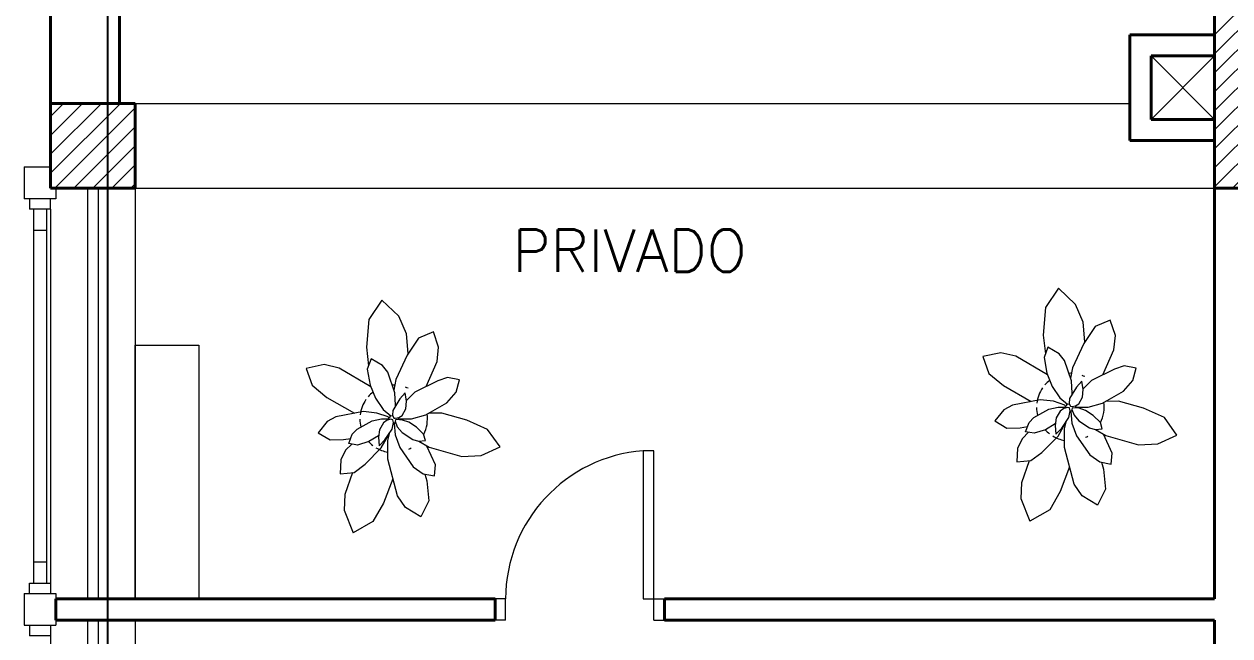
# Model space of a CAD drawing. Extents: x 1018 to 1352, y -109 to 184.
# Drawn here: x 1269.15 to 1274.84, y 122.95 to 125.84 of the extents above; entities that cross this region are included whole.
import ezdxf

# ---------------------------------------------------------------- set-up
doc = ezdxf.new("R2010")
doc.units = 0
doc.header["$LTSCALE"] = 0.5
doc.layers.get('0').update_dxf_attribs({"linetype": 'CONTINUOUS'})
doc.layers.add('Cableado', color=100, linetype='CONTINUOUS')
for name, color, linetype, lineweight in [('Carpintería', 55, 'CONTINUOUS', 20), ('Detalles .05', 243, 'CONTINUOUS', 5), ('Detalles 01', 8, 'CONTINUOUS', 9), ('Equipamiento movil', 33, 'CONTINUOUS', 9), ('Muros corte', 7, 'CONTINUOUS', 40), ('Punta 01', 6, 'CONTINUOUS', 9), ('Punta 02', 11, 'CONTINUOUS', 20), ('Tratamiento pisos', 251, 'CONTINUOUS', 9)]:
    doc.layers.add(name, color=color, linetype=linetype, lineweight=lineweight)
doc.styles.add('Texto 2 mm', font='simplex.shx', dxfattribs={"height": 0.2})

# ---------------------------------------------------------------- blocks, each defined once
blk = doc.blocks.new('Plant1')
for p, q in [((5.75, 15.65), (2.94, 14.02)), ((6.8, 12.64), (5.75, 15.65)), ((2.94, 14.02), (1.24, 11.02)), ((1.24, 11.02), (-0.18, 7.33)), ((6.67, 9.74), (6.8, 12.64)), ((-4.94, 10.5), (-5.47, 8.7)), ((-3.11, 9.8), (-4.94, 10.5)), ((-1.65, 8.27), (-3.11, 9.8)), ((4.8, 4.93), (6.67, 9.74)), ((-10.15, 7.82), (-12.56, 7.25)), ((-8.01, 7.41), (-10.15, 7.82)), ((-4.41, 5.37), (-8.01, 7.41)), ((-5.47, 8.7), (-5.1, 7.19)), ((-0.15, 4.91), (-1.65, 8.27)), ((-0.18, 7.33), (-0.36, 5.38)), ((-12.56, 7.25), (-11.81, 4.91)), ((-5.1, 7.19), (-3.73, 3.58)), ((7.53, 5.66), (4.58, 4.62)), ((9.19, 5.31), (7.53, 5.66)), ((-11.81, 4.91), (-9.42, 2.94)), ((0.25, 2.69), (-0.15, 4.91)), ((2.74, 4.3), (1.6, 3.31)), ((3.75, 4.5), (2.74, 4.3)), ((3.75, 3.45), (4.8, 4.93)), ((3.75, 3.44), (3.75, 4.5)), ((8.7, 3.64), (9.19, 5.31)), ((8.78, 3.92), (9.84, 4.12)), ((9.84, 4.12), (12.89, 4.12)), ((12.89, 4.12), (15.19, 2.69)), ((-15.39, 2.27), (-18.09, -0.04)), ((-12.63, 3.17), (-15.39, 2.27)), ((-9.66, 3.14), (-12.63, 3.17)), ((-9.42, 2.94), (-5.88, 0.9)), ((-2.48, 2.2), (-3.75, 2.12)), ((-3.75, 2.12), (-2.91, 1.21)), ((-3.73, 3.58), (-2.59, 2.19)), ((-1.34, 2), (-2.48, 2.2)), ((-0.39, 1.34), (-1.34, 2)), ((0.06, 0.81), (0.25, 2.69)), ((0.73, 2.26), (0.31, 1.31)), ((1.6, 3.31), (0.73, 2.26)), ((2.18, 1.1), (3.4, 2.61)), ((3.4, 2.61), (3.75, 3.44)), ((4.43, 0.51), (7.5, 2.24)), ((7.5, 2.24), (8.7, 3.64)), ((15.19, 2.69), (13.53, 0.5)), ((-3.93, 0.56), (-7.13, -0.21)), ((-5.88, 0.9), (-4.34, 0.46)), ((-2.06, 0.5), (-3.93, 0.56)), ((-2.91, 1.21), (-1.29, 0)), ((-1.9, 0.46), (-2.06, 0.5)), ((-0.56, -0.12), (-0.19, 0)), ((-0.12, 0.81), (-0.39, 1.34)), ((-0.19, 0), (-0.12, 0.06)), ((-0.06, 0.25), (-0.12, 0.81)), ((-0.12, 0.06), (-0.06, 0.25)), ((-0.11, 0.67), (0.06, 0.81)), ((0.31, 1.31), (0.12, 0.38)), ((0.12, 0.38), (0.19, 0.25)), ((0.19, 0.25), (0.38, 0.19)), ((0.38, 0.19), (1.25, 0.44)), ((0.47, 0.22), (0.69, 0)), ((0.69, 0), (2.44, 0)), ((1.25, 0.44), (2.18, 1.1)), ((2.44, 0), (4.43, 0.51)), ((13.53, 0.5), (11.66, -0.54)), ((-18.09, -0.04), (-15.37, -2.32)), ((-8.2, -0.91), (-9.38, -2.5)), ((-7.13, -0.21), (-8.2, -0.91)), ((-3.38, -2.45), (-1.56, -1.44)), ((-1.56, -1.44), (-0.5, -0.38)), ((-1.29, 0), (-0.56, -0.12)), ((-0.38, -0.81), (-1.12, -2.44)), ((-0.31, -0.5), (-0.59, -0.46)), ((-0.5, -0.38), (-0.5, -0.12)), ((0.06, -0.62), (-0.38, -0.81)), ((-0.26, -0.76), (-0.31, -0.5)), ((-0.19, -1.81), (-0.07, -0.68)), ((0.01, -3.25), (-0.19, -1.81)), ((0.12, -0.12), (0, -0.44)), ((0, -0.44), (0.12, -1)), ((0.56, -0.06), (0.12, -0.12)), ((0.12, -1), (0.45, -1.59)), ((0.45, -1.59), (1.43, -2.3)), ((1.53, -0.38), (0.56, -0.06)), ((3.06, -1.61), (1.53, -0.38)), ((3.19, -1.19), (2.01, -0.77)), ((2.38, -1), (2.23, -0.95)), ((4.2, -2.28), (2.38, -1)), ((3.88, -2.56), (3.06, -1.61)), ((6, -1.48), (3.19, -1.19)), ((11.66, -0.54), (6, -1.48)), ((9.02, -0.98), (12.56, -2.76)), ((-15.37, -2.32), (-11.22, -3.04)), ((-11.22, -3.04), (-8.38, -3)), ((-9.38, -2.5), (-7.87, -3.25)), ((-5.18, -2.97), (-8.45, -7.47)), ((-7.87, -3.25), (-5.44, -3.05)), ((-5.44, -3.05), (-3.38, -2.45)), ((-1.12, -2.44), (-1.55, -4.42)), ((1.03, -5.66), (0.01, -3.25)), ((1.43, -2.3), (2.56, -2.56)), ((2.32, -2.51), (3.05, -4.05)), ((2.56, -2.56), (3.88, -2.56)), ((6.42, -4.94), (4.2, -2.28)), ((12.56, -2.76), (15.17, -4.6)), ((-1.55, -4.42), (-1.12, -8.67)), ((3.05, -4.05), (3.43, -5.82)), ((7.5, -6.71), (6.42, -4.94)), ((15.17, -4.6), (16.61, -7.77)), ((-4.21, -9.77), (-1.41, -5.8)), ((1.72, -6.45), (1.03, -5.66)), ((3.06, -7.12), (1.72, -6.45)), ((2.39, -7.87), (2.32, -6.75)), ((3.43, -5.82), (3.06, -7.12)), ((3.19, -6.68), (4.04, -7.69)), ((7.5, -8.88), (7.5, -6.71)), ((7.5, -6.98), (10.72, -8.45)), ((-8.45, -7.47), (-9.18, -9.67)), ((-1.12, -8.67), (-0.57, -10.07)), ((2.25, -9.87), (2.39, -7.87)), ((4.04, -7.69), (5.41, -8.56)), ((5.41, -8.56), (7.5, -8.88)), ((10.72, -8.45), (13.06, -8.78)), ((13.06, -8.78), (16.61, -7.77)), ((-9.18, -9.67), (-8.88, -12.44)), ((-6.25, -11.82), (-4.21, -9.77)), ((-0.57, -10.07), (1, -11.56)), ((1, -11.56), (2.25, -9.87)), ((-8.88, -12.44), (-6.25, -11.82))]:
    blk.add_line(p, q)
for start, end in [(57.1582, 93.2041), (149.2581, 153.7532), (21.2653, 25.7604), (172.4345, 176.9296), (323.0282, 344.4965), (212.1423, 223.5771), (306.6551, 316.418), (229.8179, 257.6637), (265.2848, 278.7499)]:
    blk.add_arc((0, 0), 5.12, start, end)

msp = doc.modelspace()

# ---------------------------------------------------------------- hatches: boundary and pattern name
at = {"layer": 'Detalles 01'}
h = msp.add_hatch(dxfattribs=at)
h.set_pattern_fill('ANSI31,_O', color=256, scale=0.02)
h.set_pattern_definition([(45, (-6.173576, 1.85935), (-0.0449012806, 0.0449012806), [])])
h.paths.add_polyline_path([(1277.8721, 129.9895), (1276.7721, 129.9895), (1276.7721, 129.7395), (1277.8721, 129.7395)])
h.paths.add_polyline_path([(1276.7721, 129.9895), (1275.0121, 129.9895), (1275.0121, 130.0645), (1274.7721, 130.0645), (1274.7721, 125.0645), (1276.7721, 125.0645), (1276.7721, 125.2145), (1275.0121, 125.2145), (1275.0121, 129.7395), (1276.7721, 129.7395)])
h.paths.add_polyline_path([(1277.4121, 128.9395), (1277.2621, 128.9395), (1277.2621, 125.2145), (1276.7721, 125.2145), (1276.7721, 125.0645), (1277.4121, 125.0645)])
h = msp.add_hatch(dxfattribs=at)
h.set_pattern_fill('ANSI31,_O', color=256, scale=0.02)
h.set_pattern_definition([(45, (54.626424, 1.85935), (-0.0449012806, 0.0449012806), [])])
h.paths.add_polyline_path([(1269.6721, 125.4645), (1269.2721, 125.4645), (1269.2721, 125.0645), (1269.6721, 125.0645)])

# ---------------------------------------------------------------- linework, layer by layer
at = {"layer": 'Cableado'}
msp.add_line((1269.5412, 127.2246), (1269.5412, 116.4379), dxfattribs=at)
at = {"layer": 'Carpintería'}
for p, q in [((1269.1471, 125.1645), (1269.1471, 125.0145)), ((1269.1471, 125.1645), (1269.2721, 125.1645)), ((1269.2971, 125.0645), (1269.2971, 125.0145)), ((1269.2971, 125.0145), (1269.1471, 125.0145)), ((1269.1721, 125.0145), (1269.1721, 124.9645)), ((1269.2721, 124.9645), (1269.2721, 125.0145)), ((1269.2721, 124.9645), (1269.1721, 124.9645)), ((1269.1921, 124.9645), (1269.1921, 123.1978)), ((1269.2521, 124.9645), (1269.2521, 123.1978)), ((1269.2521, 124.8645), (1269.1921, 124.8645)), ((1272.1221, 123.8228), (1272.0721, 123.8228)), ((1272.0721, 123.8228), (1272.0721, 123.1228)), ((1272.1221, 123.1228), (1272.1221, 123.8228)), ((1269.1921, 123.2978), (1269.2521, 123.2978)), ((1269.1721, 123.1478), (1269.1721, 123.1978)), ((1269.1721, 123.1978), (1269.2721, 123.1978)), ((1269.2721, 123.1978), (1269.2721, 123.1478)), ((1269.1471, 123.1478), (1269.1471, 122.9978)), ((1269.1471, 123.1478), (1269.2971, 123.1478)), ((1269.2971, 123.1478), (1269.2971, 123.1228)), ((1271.4221, 123.1228), (1271.3721, 123.1228)), ((1271.4221, 123.0228), (1271.4221, 123.1228)), ((1272.0721, 123.1228), (1272.1221, 123.1228)), ((1272.1221, 123.0228), (1272.1221, 123.1228)), ((1272.1221, 123.1228), (1272.1721, 123.1228)), ((1269.2971, 123.0228), (1269.2971, 122.9978)), ((1271.4221, 123.0228), (1271.3721, 123.0228)), ((1272.1221, 123.0228), (1272.1721, 123.0228)), ((1269.1471, 122.9978), (1269.2971, 122.9978)), ((1269.1721, 122.9978), (1269.1721, 122.9478)), ((1269.2721, 122.9478), (1269.1721, 122.9478)), ((1269.2721, 122.9978), (1269.2721, 122.9478))]:
    msp.add_line(p, q, dxfattribs=at)
at = {"layer": 'Detalles 01'}
for p, q in [((1269.4471, 125.0645), (1269.4471, 123.1228)), ((1269.4971, 125.0645), (1269.4971, 123.1228)), ((1269.2721, 124.9645), (1269.2721, 123.1978)), ((1269.4471, 123.0228), (1269.4471, 121.1061)), ((1269.4971, 123.0228), (1269.4971, 121.1061))]:
    msp.add_line(p, q, dxfattribs=at)
msp.add_arc((1272.1255, 123.1214), 0.7035, 94.3593, 179.8829, dxfattribs=at)
at = {"layer": 'Equipamiento movil'}
for p, q in [((1269.6721, 123.1228), (1269.6721, 124.3228)), ((1269.6721, 124.3228), (1269.9721, 124.3228)), ((1269.9721, 124.3228), (1269.9721, 123.1228)), ((1269.9721, 123.1228), (1269.6721, 123.1228))]:
    msp.add_line(p, q, dxfattribs=at)
at = {"layer": 'Muros corte'}
for p, q in [((1274.7721, 125.0645), (1274.7721, 130.0645)), ((1274.7721, 123.1228), (1274.7721, 129.7395)), ((1269.2721, 129.6645), (1269.2721, 125.4645)), ((1269.5971, 129.6645), (1269.5971, 125.4645)), ((1274.3721, 125.2895), (1274.3721, 125.7895)), ((1274.3721, 125.7895), (1274.7721, 125.7895)), ((1274.4721, 125.3895), (1274.4721, 125.6895)), ((1274.4721, 125.6895), (1274.7721, 125.6895)), ((1269.6721, 125.4645), (1269.2721, 125.4645)), ((1269.2721, 125.0645), (1269.2721, 125.4645)), ((1269.6721, 125.0645), (1269.6721, 125.4645)), ((1274.4721, 125.3895), (1274.7721, 125.3895)), ((1274.3721, 125.2895), (1274.7721, 125.2895)), ((1269.6721, 125.0645), (1269.2721, 125.0645)), ((1277.4121, 125.0645), (1274.7721, 125.0645)), ((1269.2971, 123.1228), (1271.3721, 123.1228)), ((1269.2971, 123.1228), (1269.2971, 123.0228)), ((1271.3721, 123.1228), (1271.3721, 123.0228)), ((1272.1721, 123.1228), (1274.7721, 123.1228)), ((1272.1721, 123.1228), (1272.1721, 123.0228)), ((1269.2971, 123.0228), (1271.3721, 123.0228)), ((1272.1721, 123.0228), (1274.7721, 123.0228)), ((1274.7721, 120.6645), (1274.7721, 123.0228))]:
    msp.add_line(p, q, dxfattribs=at)
at = {"layer": 'Punta 01'}
for p, q in [((1274.7721, 125.6895), (1274.4721, 125.3895)), ((1274.4721, 125.6895), (1274.7721, 125.3895))]:
    msp.add_line(p, q, dxfattribs=at)
at = {"layer": 'Tratamiento pisos'}
for p, q in [((1269.6721, 125.4645), (1272.1721, 125.4645)), ((1272.1721, 125.4645), (1274.3721, 125.4645)), ((1269.6721, 125.0645), (1272.2721, 125.0645)), ((1269.6721, 125.0645), (1269.6721, 123.1228)), ((1272.2721, 125.0645), (1274.7721, 125.0645)), ((1269.6721, 123.0228), (1269.6721, 121.1061)), ((1269.2721, 122.9478), (1269.2721, 121.1811))]:
    msp.add_line(p, q, dxfattribs=at)

# ---------------------------------------------------------------- block references
at = {"layer": 'Detalles .05', "xscale": 0.0312, "yscale": 0.0312, "zscale": 0.0312, "rotation": 275.4822477110876}
for p in [(1274.0903, 124.0293), (1270.893, 123.9738)]:
    msp.add_blockref('Plant1', p, dxfattribs=at)

# ---------------------------------------------------------------- texts
at = {"layer": 'Punta 02', "insert": (1271.4545, 124.8696), "char_height": 0.2, "width": 1.269429, "attachment_point": 1, "style": 'Texto 2 mm'}
msp.add_mtext('PRIVADO', dxfattribs=at)

doc.saveas('drawing.dxf')
